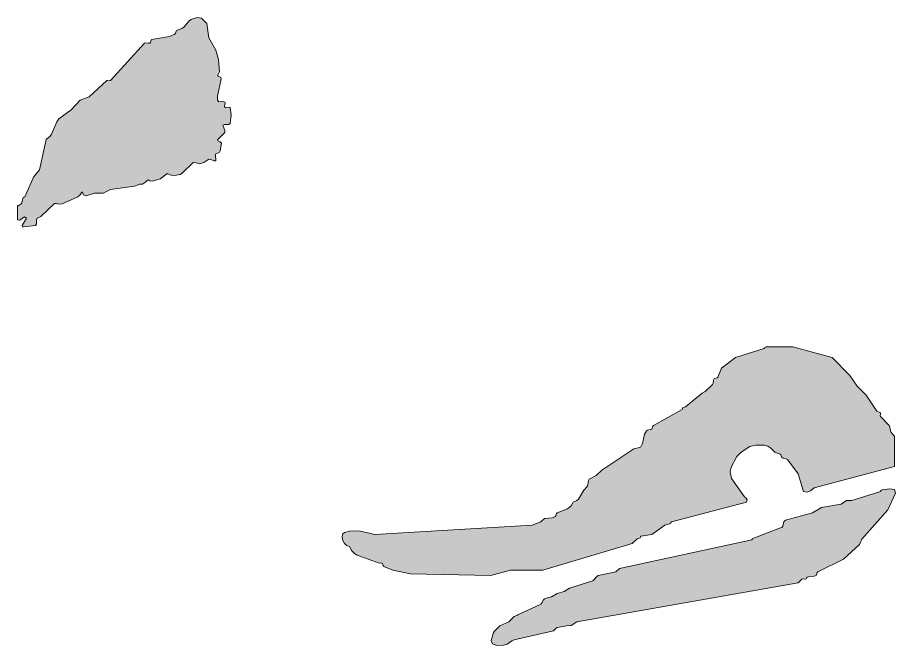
# Model space of a CAD drawing. Header units: inches. Extents: x -230 to 1081, y -574 to 1166.
# Drawn here: x -58.1 to -6.1, y 629.9 to 667.1 of the extents above; entities that cross this region are included whole.
import ezdxf

# ---------------------------------------------------------------- set-up
doc = ezdxf.new("R2010")
doc.units = ezdxf.units.IN
doc.header["$MEASUREMENT"] = 0
doc.layers.add('Layer 1', color=7, linetype='Continuous')

# ---------------------------------------------------------------- blocks, each defined once
blk = doc.blocks.new('block 2')
at = {"layer": 'Layer 1', "true_color": 0xffffff}
h = blk.add_hatch(color=7, dxfattribs=at)
h.dxf.hatch_style = 2
h.paths.add_polyline_path([(-45.555, 661.773), (-45.757, 661.752), (-45.819, 661.761), (-45.83, 661.824), (-45.804, 662.021), (-45.819, 662.078), (-45.941, 662.108), (-46.172, 662.1), (-46.242, 662.184), (-46.244, 662.427), (-46.031, 663.455), (-46.062, 663.531), (-46.206, 663.604), (-46.242, 663.667), (-46.227, 663.679), (-46.137, 663.878), (-46.185, 664.592), (-46.348, 665.149), (-46.772, 665.89), (-46.878, 666.737), (-47.176, 667.025), (-47.195, 667.055), (-47.436, 667.084), (-47.663, 667.036), (-47.815, 666.971), (-47.831, 666.949), (-47.938, 666.893), (-48.254, 666.525), (-48.371, 666.441), (-48.678, 666.313), (-48.708, 666.271), (-48.744, 666.15), (-48.784, 666.102), (-49.093, 665.971), (-50.16, 665.784), (-50.185, 665.748), (-50.218, 665.618), (-50.266, 665.572), (-50.339, 665.565), (-50.515, 665.588), (-50.583, 665.572), (-52.595, 663.349), (-52.636, 663.338), (-52.763, 663.356), (-52.807, 663.349), (-53.866, 662.396), (-54.396, 662.184), (-54.919, 661.623), (-55.65, 661.08), (-55.771, 660.914), (-56.089, 660.172), (-56.171, 660.062), (-56.407, 659.855), (-56.805, 658.052), (-57.148, 657.631), (-57.678, 656.467), (-57.702, 656.442), (-57.73, 656.434), (-57.759, 656.416), (-57.784, 656.361), (-57.846, 656.112), (-57.889, 656.043), (-58.074, 655.931), (-58.101, 655.938), (-58.101, 655.09), (-57.974, 655.07), (-57.697, 655.283), (-57.572, 655.196), (-57.823, 654.759), (-57.784, 654.667), (-57.745, 654.687), (-57.042, 654.772), (-56.983, 654.854), (-56.974, 655.088), (-56.937, 655.196), (-56.725, 655.302), (-55.911, 656.062), (-55.796, 656.067), (-55.669, 656.035), (-55.454, 656.043), (-54.522, 656.452), (-54.396, 656.572), (-54.288, 656.728), (-54.254, 656.741), (-54.238, 656.67), (-54.184, 656.572), (-54.034, 656.527), (-53.548, 656.678), (-53.019, 656.678), (-52.595, 656.89), (-51.166, 657.098), (-50.863, 657.218), (-50.735, 657.205), (-50.689, 657.208), (-50.521, 657.321), (-50.424, 657.422), (-50.354, 657.47), (-50.266, 657.419), (-50.119, 657.389), (-49.631, 657.525), (-49.306, 657.79), (-49.207, 657.843), (-49.207, 657.82), (-48.995, 657.737), (-48.79, 657.728), (-48.455, 657.792), (-48.36, 657.843), (-47.698, 658.502), (-47.513, 658.479), (-47.295, 658.408), (-47.054, 658.492), (-46.772, 658.69), (-46.603, 658.657), (-46.449, 658.591), (-46.35, 658.601), (-46.373, 658.96), (-46.347, 659.002), (-46.27, 659.021), (-46.137, 659.114), (-46.092, 659.179), (-46.019, 659.642), (-46.101, 659.724), (-46.202, 659.766), (-46.242, 659.855), (-46.212, 659.873), (-45.819, 660.278), (-45.824, 660.397), (-45.925, 660.702), (-45.838, 660.739), (-45.578, 660.742), (-45.501, 660.808), (-45.443, 661.323), (-45.501, 661.761)])
h = blk.add_hatch(color=7, dxfattribs=at)
h.dxf.hatch_style = 2
h.paths.add_polyline_path([(-26.972, 634.337), (-21.678, 635.926), (-21.382, 636.2), (-21.198, 636.26), (-21.177, 636.292), (-21.168, 636.327), (-21.148, 636.349), (-20.513, 636.455), (-19.739, 637.011), (-19.396, 637.106), (-19.377, 637.138), (-19.37, 637.171), (-19.349, 637.196), (-14.902, 638.361), (-14.864, 638.505), (-14.915, 638.602), (-15.012, 638.684), (-15.783, 639.767), (-15.854, 640.161), (-15.801, 640.434), (-15.461, 641.07), (-15.219, 641.326), (-14.688, 641.657), (-14.312, 641.754), (-13.843, 641.749), (-13.626, 641.684), (-13.458, 641.573), (-13.208, 641.326), (-13.136, 641.287), (-12.968, 641.256), (-12.89, 641.22), (-12.86, 641.177), (-12.813, 641.054), (-12.784, 641.008), (-12.713, 640.97), (-12.541, 640.939), (-12.466, 640.902), (-11.831, 640.055), (-11.514, 638.996), (-11.289, 638.954), (-11.097, 639.031), (-10.878, 639.208), (-6.114, 640.479), (-6.114, 642.279), (-6.325, 642.49), (-6.361, 642.599), (-6.389, 642.812), (-6.431, 642.914), (-6.96, 643.443), (-6.971, 643.488), (-6.955, 643.606), (-6.96, 643.655), (-6.996, 643.68), (-7.172, 643.761), (-7.808, 644.714), (-8.337, 645.243), (-8.761, 645.878), (-9.819, 646.938), (-12.149, 647.573), (-13.737, 647.573), (-13.786, 647.554), (-13.817, 647.518), (-13.843, 647.467), (-15.537, 646.938), (-16.384, 646.302), (-16.596, 645.772), (-16.639, 645.742), (-16.763, 645.699), (-16.808, 645.667), (-16.845, 645.589), (-16.879, 645.42), (-16.914, 645.349), (-17.337, 644.926), (-17.531, 644.834), (-18.507, 644.011), (-18.667, 643.959), (-18.684, 643.932), (-18.689, 643.899), (-18.713, 643.867), (-20.407, 642.914), (-20.437, 642.873), (-20.476, 642.75), (-20.513, 642.702), (-20.597, 642.667), (-20.762, 642.643), (-20.831, 642.596), (-20.932, 642.39), (-21.054, 641.85), (-21.148, 641.644), (-21.228, 641.602), (-21.572, 641.538), (-23.478, 640.267), (-23.796, 639.949), (-24.219, 639.737), (-24.263, 639.644), (-24.293, 639.416), (-24.325, 639.314), (-24.536, 639.075), (-24.852, 638.542), (-24.948, 638.463), (-25.172, 638.361), (-25.196, 638.326), (-25.278, 638.149), (-25.51, 637.979), (-26.125, 637.726), (-26.151, 637.689), (-26.203, 637.557), (-26.231, 637.514), (-26.388, 637.442), (-26.866, 637.408), (-27.078, 637.196), (-27.6, 637.006), (-36.925, 636.455), (-37.878, 636.667), (-38.427, 636.647), (-38.713, 636.567), (-38.82, 636.484), (-38.831, 636.455), (-38.862, 636.278), (-38.814, 636.101), (-38.725, 635.926), (-38.587, 635.805), (-38.407, 635.714), (-38.301, 635.502), (-38.134, 635.33), (-37.975, 635.219), (-36.666, 634.751), (-36.551, 634.767), (-36.501, 634.761), (-36.475, 634.725), (-36.426, 634.59), (-36.396, 634.549), (-35.866, 634.337), (-34.807, 634.126), (-30.042, 634.02), (-28.878, 634.337)])
h = blk.add_hatch(color=7, dxfattribs=at)
h.dxf.hatch_style = 2
h.paths.add_polyline_path([(-6.39, 639.167), (-6.854, 639.102), (-6.896, 639.082), (-6.96, 639.011), (-6.96, 638.996), (-8.655, 638.467), (-8.731, 638.458), (-8.896, 638.475), (-8.972, 638.467), (-9.29, 638.255), (-10.455, 638.043), (-10.984, 637.726), (-12.575, 637.298), (-12.678, 637.196), (-12.708, 637.126), (-12.749, 636.943), (-12.784, 636.879), (-14.524, 636.22), (-14.552, 636.186), (-14.568, 636.155), (-14.584, 636.138), (-22.419, 634.443), (-22.631, 634.231), (-23.69, 634.02), (-23.773, 633.959), (-23.918, 633.779), (-24.007, 633.702), (-25.384, 633.279), (-25.702, 633.067), (-26.125, 632.961), (-26.443, 632.75), (-26.766, 632.686), (-26.866, 632.644), (-26.924, 632.58), (-27.022, 632.396), (-27.078, 632.326), (-28.455, 631.69), (-28.508, 631.649), (-28.666, 631.584), (-28.984, 631.267), (-29.518, 631.03), (-29.844, 630.713), (-29.885, 630.646), (-30.02, 630.176), (-29.94, 629.967), (-29.7, 629.878), (-29.302, 629.891), (-29.08, 629.951), (-28.806, 630.144), (-28.666, 630.208), (-26.337, 630.737), (-26.177, 630.911), (-26.125, 630.949), (-25.438, 631.06), (-25.329, 631.049), (-25.278, 631.055), (-24.96, 631.267), (-11.831, 633.596), (-11.619, 633.808), (-11.57, 633.816), (-11.408, 633.808), (-11.359, 633.832), (-11.335, 633.864), (-11.321, 633.894), (-11.302, 633.914), (-11.145, 633.961), (-10.893, 633.985), (-10.772, 634.02), (-10.746, 634.057), (-10.698, 634.191), (-10.667, 634.231), (-9.146, 635), (-8.206, 635.859), (-8.062, 636.181), (-6.525, 637.916), (-6.066, 638.909), (-6.125, 639.122)])
at = {"layer": 'Layer 1', "lineweight": 0}
for points in [[(-45.555, 661.773), (-45.757, 661.752), (-45.819, 661.761), (-45.83, 661.824), (-45.804, 662.021), (-45.819, 662.078), (-45.941, 662.108), (-46.172, 662.1), (-46.242, 662.184), (-46.244, 662.427), (-46.031, 663.455), (-46.062, 663.531), (-46.206, 663.604), (-46.242, 663.667), (-46.227, 663.679), (-46.137, 663.878), (-46.185, 664.592), (-46.348, 665.149), (-46.772, 665.89), (-46.878, 666.737), (-47.176, 667.025), (-47.195, 667.055), (-47.436, 667.084), (-47.663, 667.036), (-47.815, 666.971), (-47.831, 666.949), (-47.938, 666.893), (-48.254, 666.525), (-48.371, 666.441), (-48.678, 666.313), (-48.708, 666.271), (-48.744, 666.15), (-48.784, 666.102), (-49.093, 665.971), (-50.16, 665.784), (-50.185, 665.748), (-50.218, 665.618), (-50.266, 665.572), (-50.339, 665.565), (-50.515, 665.588), (-50.583, 665.572), (-52.595, 663.349), (-52.636, 663.338), (-52.763, 663.356), (-52.807, 663.349), (-53.866, 662.396), (-54.396, 662.184), (-54.919, 661.623), (-55.65, 661.08), (-55.771, 660.914), (-56.089, 660.172), (-56.171, 660.062), (-56.407, 659.855), (-56.805, 658.052), (-57.148, 657.631), (-57.678, 656.467), (-57.702, 656.442), (-57.73, 656.434), (-57.759, 656.416), (-57.784, 656.361), (-57.846, 656.112), (-57.889, 656.043), (-58.074, 655.931), (-58.101, 655.938), (-58.101, 655.09), (-57.974, 655.07), (-57.697, 655.283), (-57.572, 655.196), (-57.823, 654.759), (-57.784, 654.667), (-57.745, 654.687), (-57.042, 654.772), (-56.983, 654.854), (-56.974, 655.088), (-56.937, 655.196), (-56.725, 655.302), (-55.911, 656.062), (-55.796, 656.067), (-55.669, 656.035), (-55.454, 656.043), (-54.522, 656.452), (-54.396, 656.572), (-54.288, 656.728), (-54.254, 656.741), (-54.238, 656.67), (-54.184, 656.572), (-54.034, 656.527), (-53.548, 656.678), (-53.019, 656.678), (-52.595, 656.89), (-51.166, 657.098), (-50.863, 657.218), (-50.735, 657.205), (-50.689, 657.208), (-50.521, 657.321), (-50.424, 657.422), (-50.354, 657.47), (-50.266, 657.419), (-50.119, 657.389), (-49.631, 657.525), (-49.306, 657.79), (-49.207, 657.843), (-49.207, 657.82), (-48.995, 657.737), (-48.79, 657.728), (-48.455, 657.792), (-48.36, 657.843), (-47.698, 658.502), (-47.513, 658.479), (-47.295, 658.408), (-47.054, 658.492), (-46.772, 658.69), (-46.603, 658.657), (-46.449, 658.591), (-46.35, 658.601), (-46.373, 658.96), (-46.347, 659.002), (-46.27, 659.021), (-46.137, 659.114), (-46.092, 659.179), (-46.019, 659.642), (-46.101, 659.724), (-46.202, 659.766), (-46.242, 659.855), (-46.212, 659.873), (-45.819, 660.278), (-45.824, 660.397), (-45.925, 660.702), (-45.838, 660.739), (-45.578, 660.742), (-45.501, 660.808), (-45.443, 661.323), (-45.501, 661.761), (-45.555, 661.773)], [(-26.972, 634.337), (-21.678, 635.926), (-21.382, 636.2), (-21.198, 636.26), (-21.177, 636.292), (-21.168, 636.327), (-21.148, 636.349), (-20.513, 636.455), (-19.739, 637.011), (-19.396, 637.106), (-19.377, 637.138), (-19.37, 637.171), (-19.349, 637.196), (-14.902, 638.361), (-14.864, 638.505), (-14.915, 638.602), (-15.012, 638.684), (-15.783, 639.767), (-15.854, 640.161), (-15.801, 640.434), (-15.461, 641.07), (-15.219, 641.326), (-14.688, 641.657), (-14.312, 641.754), (-13.843, 641.749), (-13.626, 641.684), (-13.458, 641.573), (-13.208, 641.326), (-13.136, 641.287), (-12.968, 641.256), (-12.89, 641.22), (-12.86, 641.177), (-12.813, 641.054), (-12.784, 641.008), (-12.713, 640.97), (-12.541, 640.939), (-12.466, 640.902), (-11.831, 640.055), (-11.514, 638.996), (-11.289, 638.954), (-11.097, 639.031), (-10.878, 639.208), (-6.114, 640.479), (-6.114, 642.279), (-6.325, 642.49), (-6.361, 642.599), (-6.389, 642.812), (-6.431, 642.914), (-6.96, 643.443), (-6.971, 643.488), (-6.955, 643.606), (-6.96, 643.655), (-6.996, 643.68), (-7.172, 643.761), (-7.808, 644.714), (-8.337, 645.243), (-8.761, 645.878), (-9.819, 646.938), (-12.149, 647.573), (-13.737, 647.573), (-13.786, 647.554), (-13.817, 647.518), (-13.843, 647.467), (-15.537, 646.938), (-16.384, 646.302), (-16.596, 645.772), (-16.639, 645.742), (-16.763, 645.699), (-16.808, 645.667), (-16.845, 645.589), (-16.879, 645.42), (-16.914, 645.349), (-17.337, 644.926), (-17.531, 644.834), (-18.507, 644.011), (-18.667, 643.959), (-18.684, 643.932), (-18.689, 643.899), (-18.713, 643.867), (-20.407, 642.914), (-20.437, 642.873), (-20.476, 642.75), (-20.513, 642.702), (-20.597, 642.667), (-20.762, 642.643), (-20.831, 642.596), (-20.932, 642.39), (-21.054, 641.85), (-21.148, 641.644), (-21.228, 641.602), (-21.572, 641.538), (-23.478, 640.267), (-23.796, 639.949), (-24.219, 639.737), (-24.263, 639.644), (-24.293, 639.416), (-24.325, 639.314), (-24.536, 639.075), (-24.852, 638.542), (-24.948, 638.463), (-25.172, 638.361), (-25.196, 638.326), (-25.278, 638.149), (-25.51, 637.979), (-26.125, 637.726), (-26.151, 637.689), (-26.203, 637.557), (-26.231, 637.514), (-26.388, 637.442), (-26.866, 637.408), (-27.078, 637.196), (-27.6, 637.006), (-36.925, 636.455), (-37.878, 636.667), (-38.427, 636.647), (-38.713, 636.567), (-38.82, 636.484), (-38.831, 636.455), (-38.862, 636.278), (-38.814, 636.101), (-38.725, 635.926), (-38.587, 635.805), (-38.407, 635.714), (-38.301, 635.502), (-38.134, 635.33), (-37.975, 635.219), (-36.666, 634.751), (-36.551, 634.767), (-36.501, 634.761), (-36.475, 634.725), (-36.426, 634.59), (-36.396, 634.549), (-35.866, 634.337), (-34.807, 634.126), (-30.042, 634.02), (-28.878, 634.337), (-26.972, 634.337)], [(-6.39, 639.167), (-6.854, 639.102), (-6.896, 639.082), (-6.96, 639.011), (-6.96, 638.996), (-8.655, 638.467), (-8.731, 638.458), (-8.896, 638.475), (-8.972, 638.467), (-9.29, 638.255), (-10.455, 638.043), (-10.984, 637.726), (-12.575, 637.298), (-12.678, 637.196), (-12.708, 637.126), (-12.749, 636.943), (-12.784, 636.879), (-14.524, 636.22), (-14.552, 636.186), (-14.568, 636.155), (-14.584, 636.138), (-22.419, 634.443), (-22.631, 634.231), (-23.69, 634.02), (-23.773, 633.959), (-23.918, 633.779), (-24.007, 633.702), (-25.384, 633.279), (-25.702, 633.067), (-26.125, 632.961), (-26.443, 632.75), (-26.766, 632.686), (-26.866, 632.644), (-26.924, 632.58), (-27.022, 632.396), (-27.078, 632.326), (-28.455, 631.69), (-28.508, 631.649), (-28.666, 631.584), (-28.984, 631.267), (-29.518, 631.03), (-29.844, 630.713), (-29.885, 630.646), (-30.02, 630.176), (-29.94, 629.967), (-29.7, 629.878), (-29.302, 629.891), (-29.08, 629.951), (-28.806, 630.144), (-28.666, 630.208), (-26.337, 630.737), (-26.177, 630.911), (-26.125, 630.949), (-25.438, 631.06), (-25.329, 631.049), (-25.278, 631.055), (-24.96, 631.267), (-11.831, 633.596), (-11.619, 633.808), (-11.57, 633.816), (-11.408, 633.808), (-11.359, 633.832), (-11.335, 633.864), (-11.321, 633.894), (-11.302, 633.914), (-11.145, 633.961), (-10.893, 633.985), (-10.772, 634.02), (-10.746, 634.057), (-10.698, 634.191), (-10.667, 634.231), (-9.146, 635), (-8.206, 635.859), (-8.062, 636.181), (-6.525, 637.916), (-6.066, 638.909), (-6.125, 639.122), (-6.39, 639.167)]]:
    blk.add_lwpolyline(points, dxfattribs=at)

msp = doc.modelspace()

# ---------------------------------------------------------------- block references
at = {"layer": 'Layer 1'}
msp.add_blockref('block 2', (0, 0), dxfattribs=at)

doc.saveas('drawing.dxf')
